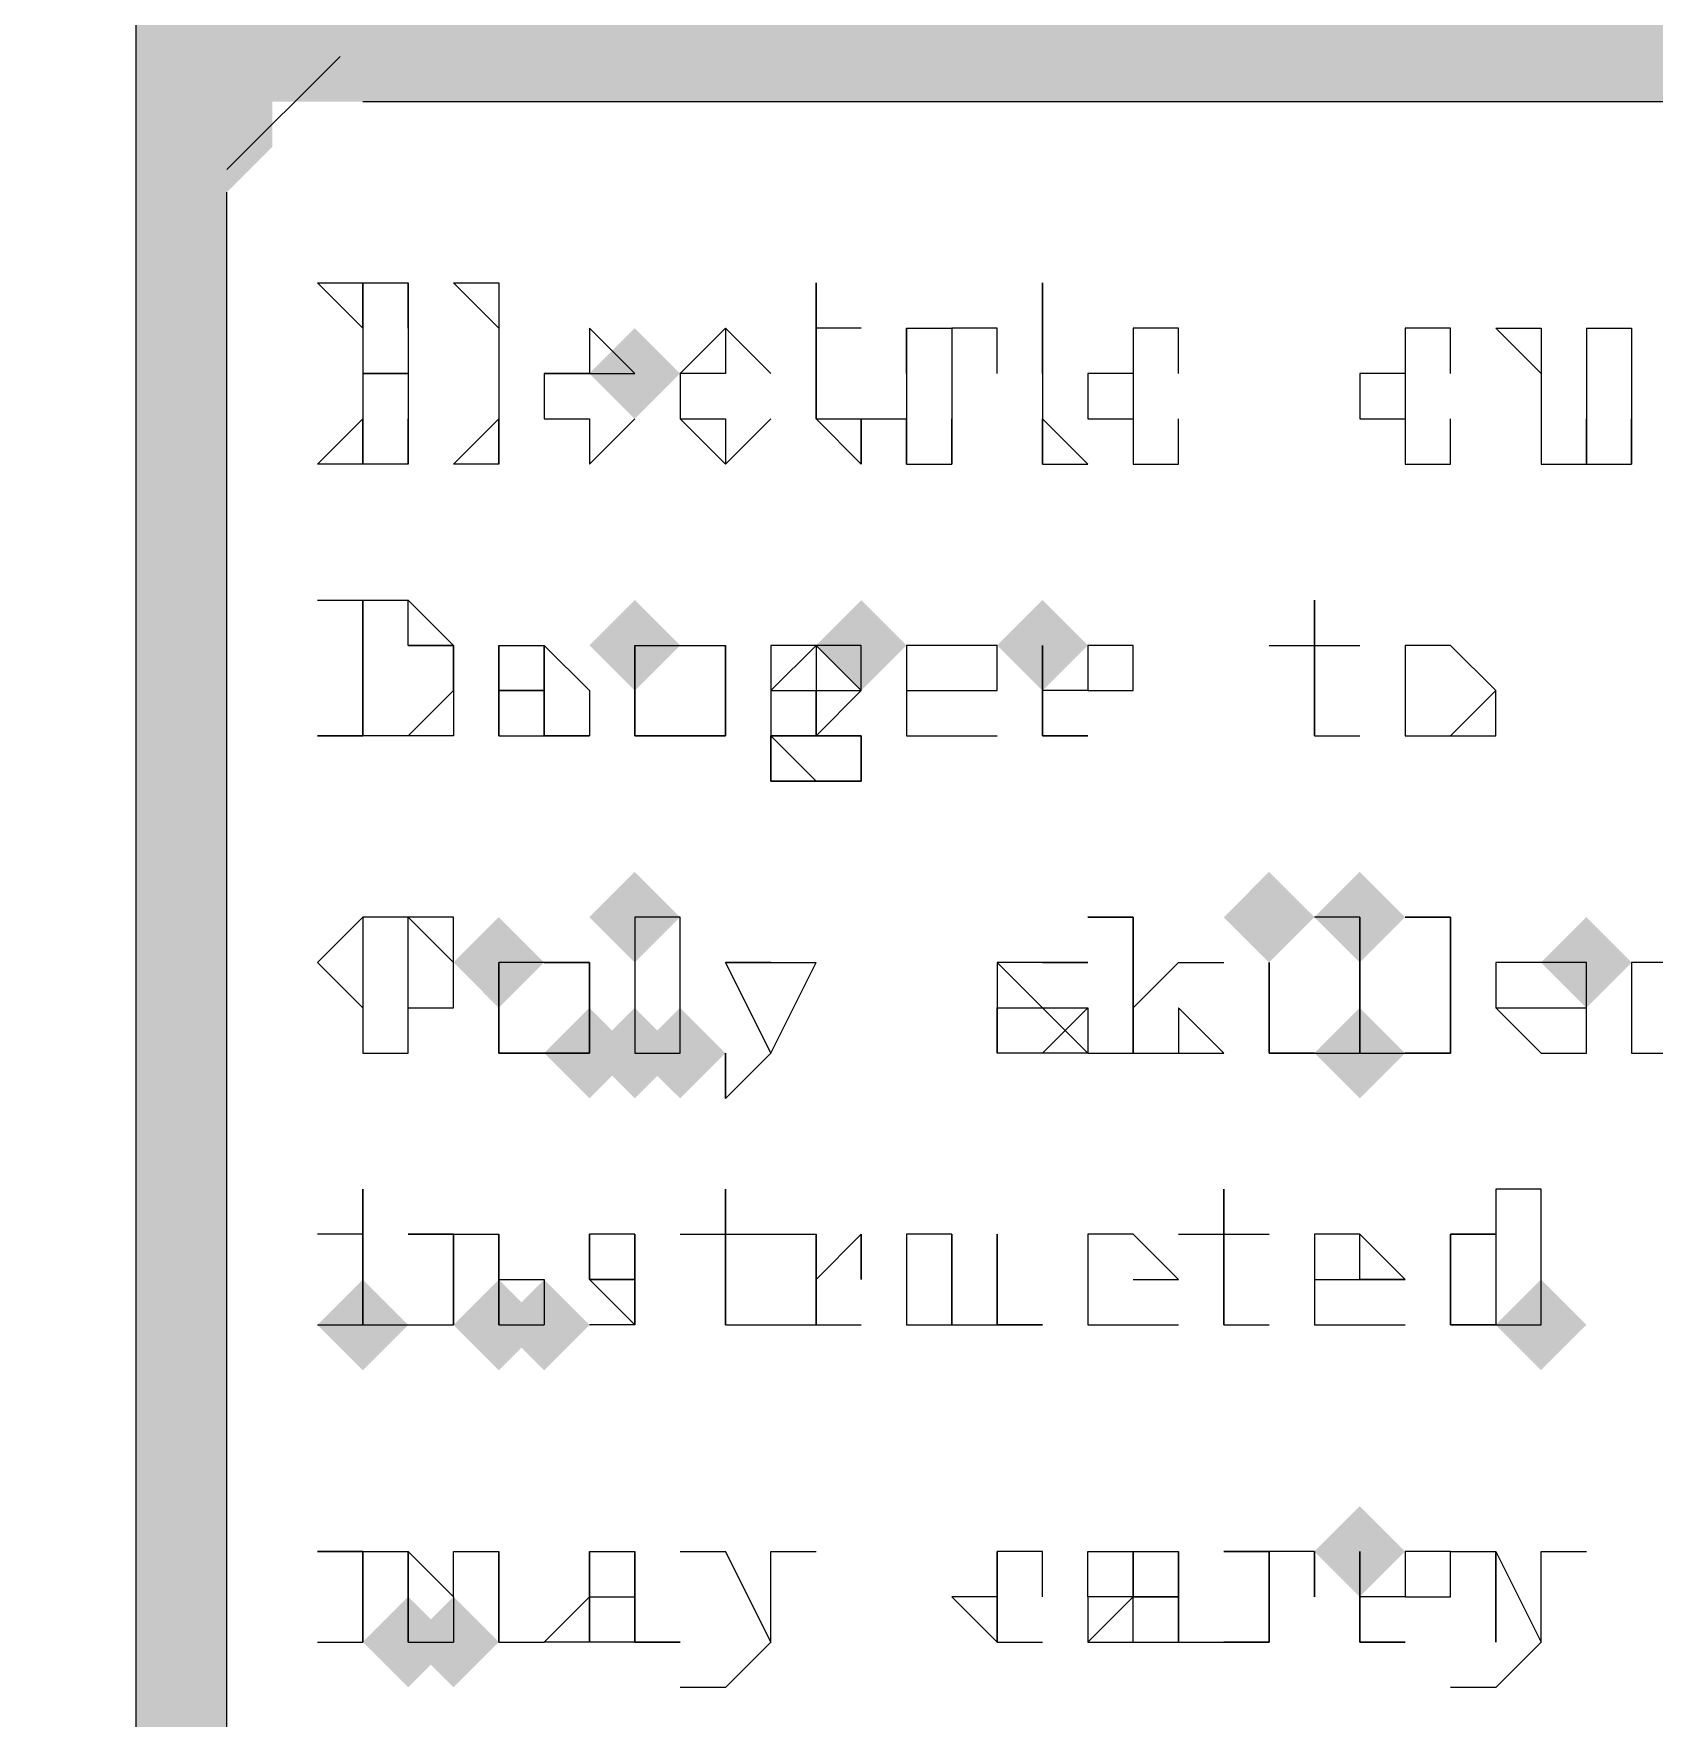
# Model space of a CAD drawing. Header units: millimetres. Extents: x 2374.4 to 2386.9, y 1062.1 to 1067.9.
# Drawn here: x 2375.93292 to 2375.96716, y 1064.14468 to 1064.18028 of the extents above; entities that cross this region are included whole.
import ezdxf

# ---------------------------------------------------------------- set-up
doc = ezdxf.new("R2010")
doc.units = ezdxf.units.MM

# ---------------------------------------------------------------- blocks, each defined once
blk = doc.blocks.new('G$CF654F5B4')
blk.add_wipeout([(0, 1.4), (0.899179, 1.4), (0.899179, 0.000001), (0, 0)])
at = {"transparency": 33554559}
h = blk.add_hatch(color=7, dxfattribs=at)
h.paths.add_polyline_path([(0.059371, 0.841723), (0.115869, 0.839808), (0.059371, 0.839808)])
h.paths.add_polyline_path([(0.115869, 0.841723), (0.059371, 0.841723), (0.115869, 0.839808)])
h = blk.add_hatch(color=7, dxfattribs=at)
h.paths.add_polyline_path([(0.059371, 0.841723), (0.115869, 0.839808), (0.059371, 0.839808)])
h.paths.add_polyline_path([(0.115869, 0.841723), (0.059371, 0.841723), (0.115869, 0.839808)])
h = blk.add_hatch(color=7, dxfattribs=at)
h.paths.add_polyline_path([(0.059371, 0.839808), (0.062243, 0.83885), (0.059371, 0.83885)])
h.paths.add_polyline_path([(0.062243, 0.839808), (0.059371, 0.839808), (0.062243, 0.83885)])
h.paths.add_polyline_path([(0.062243, 0.83885), (0.059371, 0.83885)], flags=16)
h.paths.add_polyline_path([(0.059371, 0.83885), (0.062243, 0.83885)], flags=16)
h = blk.add_hatch(color=7, dxfattribs=at)
h.paths.add_polyline_path([(0.059371, 0.839808), (0.062243, 0.83885), (0.059371, 0.83885)])
h.paths.add_polyline_path([(0.062243, 0.839808), (0.059371, 0.839808), (0.062243, 0.83885)])
h.paths.add_polyline_path([(0.062243, 0.83885), (0.059371, 0.83885)], flags=16)
h.paths.add_polyline_path([(0.059371, 0.83885), (0.062243, 0.83885)], flags=16)
h = blk.add_hatch(color=7, dxfattribs=at)
h.paths.add_polyline_path([(0.059371, 0.83885), (0.061286, 0.837893), (0.059371, 0.837893)])
h.paths.add_polyline_path([(0.062243, 0.83885), (0.059371, 0.83885), (0.061286, 0.837893)])
h.paths.add_polyline_path([(0.059371, 0.837893), (0.061286, 0.837893)], flags=16)
h.paths.add_polyline_path([(0.061286, 0.837893), (0.059371, 0.837893)], flags=16)
h = blk.add_hatch(color=7, dxfattribs=at)
h.paths.add_polyline_path([(0.059371, 0.83885), (0.061286, 0.837893), (0.059371, 0.837893)])
h.paths.add_polyline_path([(0.062243, 0.83885), (0.059371, 0.83885), (0.061286, 0.837893)])
h.paths.add_polyline_path([(0.059371, 0.837893), (0.061286, 0.837893)], flags=16)
h.paths.add_polyline_path([(0.061286, 0.837893), (0.059371, 0.837893)], flags=16)
h = blk.add_hatch(color=7, dxfattribs=at)
h.paths.add_polyline_path([(0.059371, 0.837893), (0.061286, 0.796716), (0.059371, 0.796716)])
h.paths.add_polyline_path([(0.061286, 0.837893), (0.059371, 0.837893), (0.061286, 0.796716)])
h = blk.add_hatch(color=7, dxfattribs=at)
h.paths.add_polyline_path([(0.059371, 0.837893), (0.061286, 0.796716), (0.059371, 0.796716)])
h.paths.add_polyline_path([(0.061286, 0.837893), (0.059371, 0.837893), (0.061286, 0.796716)])
for points in [[(0.070862, 0.834062), (0.069904, 0.833105), (0.068947, 0.834062), (0.069904, 0.83502)], [(0.070862, 0.834062), (0.069904, 0.833105), (0.068947, 0.834062), (0.069904, 0.83502)], [(0.070862, 0.828317), (0.069904, 0.827359), (0.068947, 0.828317), (0.069904, 0.829274)], [(0.070862, 0.828317), (0.069904, 0.827359), (0.068947, 0.828317), (0.069904, 0.829274)], [(0.07565, 0.828317), (0.074692, 0.827359), (0.073735, 0.828317), (0.074692, 0.829274)], [(0.07565, 0.828317), (0.074692, 0.827359), (0.073735, 0.828317), (0.074692, 0.829274)], [(0.07948, 0.828317), (0.078523, 0.827359), (0.077565, 0.828317), (0.078523, 0.829274)], [(0.07948, 0.828317), (0.078523, 0.827359), (0.077565, 0.828317), (0.078523, 0.829274)], [(0.070862, 0.822571), (0.069904, 0.821614), (0.068947, 0.822571), (0.069904, 0.823529)], [(0.070862, 0.822571), (0.069904, 0.821614), (0.068947, 0.822571), (0.069904, 0.823529)], [(0.084268, 0.822571), (0.08331, 0.821614), (0.082353, 0.822571), (0.08331, 0.823529)], [(0.084268, 0.822571), (0.08331, 0.821614), (0.082353, 0.822571), (0.08331, 0.823529)], [(0.086183, 0.822571), (0.085226, 0.821614), (0.084268, 0.822571), (0.085226, 0.823529)], [(0.086183, 0.822571), (0.085226, 0.821614), (0.084268, 0.822571), (0.085226, 0.823529)], [(0.067989, 0.821614), (0.067031, 0.820656), (0.066074, 0.821614), (0.067031, 0.822571)], [(0.067989, 0.821614), (0.067031, 0.820656), (0.066074, 0.821614), (0.067031, 0.822571)], [(0.090971, 0.821614), (0.090014, 0.820656), (0.089056, 0.821614), (0.090014, 0.822571)], [(0.090971, 0.821614), (0.090014, 0.820656), (0.089056, 0.821614), (0.090014, 0.822571)], [(0.069904, 0.819699), (0.068947, 0.818741), (0.067989, 0.819699), (0.068947, 0.820656)], [(0.069904, 0.819699), (0.068947, 0.818741), (0.067989, 0.819699), (0.068947, 0.820656)], [(0.070862, 0.819699), (0.069904, 0.818741), (0.068947, 0.819699), (0.069904, 0.820656)], [(0.070862, 0.819699), (0.069904, 0.818741), (0.068947, 0.819699), (0.069904, 0.820656)], [(0.071819, 0.819699), (0.070862, 0.818741), (0.069904, 0.819699), (0.070862, 0.820656)], [(0.071819, 0.819699), (0.070862, 0.818741), (0.069904, 0.819699), (0.070862, 0.820656)], [(0.086183, 0.819699), (0.085226, 0.818741), (0.084268, 0.819699), (0.085226, 0.820656)], [(0.086183, 0.819699), (0.085226, 0.818741), (0.084268, 0.819699), (0.085226, 0.820656)], [(0.065116, 0.813953), (0.064159, 0.812995), (0.063201, 0.813953), (0.064159, 0.814911)], [(0.065116, 0.813953), (0.064159, 0.812995), (0.063201, 0.813953), (0.064159, 0.814911)], [(0.067989, 0.813953), (0.067031, 0.812995), (0.066074, 0.813953), (0.067031, 0.814911)], [(0.067989, 0.813953), (0.067031, 0.812995), (0.066074, 0.813953), (0.067031, 0.814911)], [(0.068947, 0.813953), (0.067989, 0.812995), (0.067031, 0.813953), (0.067989, 0.814911)], [(0.068947, 0.813953), (0.067989, 0.812995), (0.067031, 0.813953), (0.067989, 0.814911)], [(0.090014, 0.813953), (0.089056, 0.812995), (0.088098, 0.813953), (0.089056, 0.814911)], [(0.090014, 0.813953), (0.089056, 0.812995), (0.088098, 0.813953), (0.089056, 0.814911)], [(0.086183, 0.809165), (0.085226, 0.808207), (0.084268, 0.809165), (0.085226, 0.810123)], [(0.086183, 0.809165), (0.085226, 0.808207), (0.084268, 0.809165), (0.085226, 0.810123)], [(0.066074, 0.80725), (0.065116, 0.806292), (0.064159, 0.80725), (0.065116, 0.808207)], [(0.066074, 0.80725), (0.065116, 0.806292), (0.064159, 0.80725), (0.065116, 0.808207)], [(0.067031, 0.80725), (0.066074, 0.806292), (0.065116, 0.80725), (0.066074, 0.808207)], [(0.067031, 0.80725), (0.066074, 0.806292), (0.065116, 0.80725), (0.066074, 0.808207)]]:
    blk.add_hatch(color=7, dxfattribs=at).paths.add_polyline_path(points, flags=16)
at = {"lineweight": 9}
for points in [[(0.059371, 0.796716), (0.059371, 0.841723)], [(0.059371, 0.796716), (0.059371, 0.841723)], [(0.06368, 0.840766), (0.061286, 0.838372)], [(0.06368, 0.840766), (0.061286, 0.838372)], [(0.064159, 0.839808), (0.113953, 0.839808)], [(0.064159, 0.839808), (0.113953, 0.839808)], [(0.061286, 0.796716), (0.061286, 0.837893)], [(0.061286, 0.796716), (0.061286, 0.837893)], [(0.063201, 0.835978), (0.065116, 0.835978), (0.065116, 0.83502)], [(0.063201, 0.835978), (0.065116, 0.835978), (0.065116, 0.83502)], [(0.064159, 0.835978), (0.064159, 0.832147)], [(0.064159, 0.835978), (0.064159, 0.832147)], [(0.064159, 0.835978), (0.064159, 0.832147)], [(0.064159, 0.835978), (0.064159, 0.832147)], [(0.067031, 0.835978), (0.067031, 0.83502), (0.066074, 0.835978), (0.067031, 0.835978), (0.067031, 0.832147), (0.066074, 0.832147), (0.067031, 0.833105), (0.067031, 0.832147), (0.067031, 0.833105), (0.067031, 0.832147)], [(0.067031, 0.835978), (0.067031, 0.83502), (0.066074, 0.835978), (0.067031, 0.835978), (0.067031, 0.832147), (0.066074, 0.832147), (0.067031, 0.833105), (0.067031, 0.832147), (0.067031, 0.833105), (0.067031, 0.832147)], [(0.067031, 0.835978), (0.067031, 0.832147)], [(0.067031, 0.835978), (0.067031, 0.832147)], [(0.074692, 0.83502), (0.073735, 0.83502), (0.073735, 0.835978), (0.073735, 0.833105), (0.074692, 0.833105), (0.074692, 0.832147)], [(0.074692, 0.83502), (0.073735, 0.83502), (0.073735, 0.835978), (0.073735, 0.833105), (0.074692, 0.833105), (0.074692, 0.832147)], [(0.078523, 0.835978), (0.078523, 0.83502), (0.078523, 0.835978), (0.078523, 0.83502), (0.078523, 0.832147)], [(0.078523, 0.835978), (0.078523, 0.83502), (0.078523, 0.835978), (0.078523, 0.83502), (0.078523, 0.832147)], [(0.065116, 0.83502), (0.065116, 0.833105), (0.065116, 0.832147), (0.063201, 0.832147)], [(0.065116, 0.83502), (0.065116, 0.833105), (0.065116, 0.832147), (0.063201, 0.832147)], [(0.064159, 0.83502), (0.064159, 0.833105)], [(0.064159, 0.83502), (0.064159, 0.833105)], [(0.065116, 0.83502), (0.065116, 0.834062), (0.065116, 0.833105)], [(0.065116, 0.83502), (0.065116, 0.834062), (0.065116, 0.833105)], [(0.067031, 0.83502), (0.067031, 0.833105)], [(0.067031, 0.83502), (0.067031, 0.833105)], [(0.067989, 0.834062), (0.069904, 0.834062), (0.068947, 0.83502), (0.068947, 0.834062), (0.067989, 0.834062), (0.067989, 0.833105), (0.068947, 0.833105), (0.068947, 0.832147), (0.069904, 0.833105)], [(0.069904, 0.834062), (0.068947, 0.83502), (0.068947, 0.834062), (0.067989, 0.834062), (0.067989, 0.833105), (0.068947, 0.833105), (0.068947, 0.832147)], [(0.067989, 0.834062), (0.069904, 0.834062), (0.068947, 0.83502), (0.068947, 0.834062), (0.067989, 0.834062), (0.067989, 0.833105), (0.068947, 0.833105), (0.068947, 0.832147), (0.069904, 0.833105)], [(0.069904, 0.834062), (0.068947, 0.83502), (0.068947, 0.834062), (0.067989, 0.834062), (0.067989, 0.833105), (0.068947, 0.833105), (0.068947, 0.832147)], [(0.072777, 0.834062), (0.071819, 0.83502), (0.070862, 0.834062), (0.070862, 0.833105), (0.071819, 0.832147), (0.072777, 0.833105)], [(0.071819, 0.83502), (0.071819, 0.834062), (0.070862, 0.834062), (0.070862, 0.833105), (0.071819, 0.833105), (0.071819, 0.832147)], [(0.072777, 0.834062), (0.071819, 0.83502), (0.070862, 0.834062), (0.070862, 0.833105), (0.071819, 0.832147), (0.072777, 0.833105)], [(0.071819, 0.83502), (0.071819, 0.834062), (0.070862, 0.834062), (0.070862, 0.833105), (0.071819, 0.833105), (0.071819, 0.832147)], [(0.073735, 0.833105), (0.073735, 0.83502), (0.073735, 0.833105), (0.074692, 0.832147), (0.074692, 0.833105), (0.07565, 0.833105)], [(0.073735, 0.833105), (0.073735, 0.83502), (0.073735, 0.833105), (0.074692, 0.832147), (0.074692, 0.833105), (0.07565, 0.833105)], [(0.07565, 0.83502), (0.07565, 0.832147)], [(0.07565, 0.83502), (0.076607, 0.83502), (0.076607, 0.832147)], [(0.07565, 0.83502), (0.07565, 0.832147)], [(0.07565, 0.83502), (0.076607, 0.83502), (0.076607, 0.832147)], [(0.077565, 0.834062), (0.077565, 0.83502), (0.076607, 0.83502), (0.076607, 0.834062)], [(0.077565, 0.834062), (0.077565, 0.83502), (0.076607, 0.83502), (0.076607, 0.834062)], [(0.078523, 0.83502), (0.078523, 0.834062), (0.078523, 0.83502), (0.078523, 0.832147), (0.07948, 0.832147), (0.078523, 0.833105), (0.078523, 0.832147), (0.078523, 0.833105), (0.078523, 0.832147)], [(0.078523, 0.83502), (0.078523, 0.834062), (0.078523, 0.83502), (0.078523, 0.832147), (0.07948, 0.832147), (0.078523, 0.833105), (0.078523, 0.832147), (0.078523, 0.833105), (0.078523, 0.832147)], [(0.081395, 0.834062), (0.081395, 0.83502), (0.080438, 0.83502), (0.080438, 0.834062), (0.07948, 0.834062), (0.07948, 0.833105), (0.080438, 0.833105), (0.080438, 0.832147), (0.081395, 0.832147), (0.081395, 0.833105)], [(0.081395, 0.834062), (0.081395, 0.83502), (0.080438, 0.83502), (0.080438, 0.834062), (0.07948, 0.834062), (0.07948, 0.833105), (0.080438, 0.833105), (0.080438, 0.832147), (0.081395, 0.832147), (0.081395, 0.833105)], [(0.080438, 0.83502), (0.080438, 0.834062), (0.080438, 0.833105), (0.080438, 0.832147)], [(0.080438, 0.83502), (0.080438, 0.834062), (0.080438, 0.833105), (0.080438, 0.832147)], [(0.087141, 0.834062), (0.087141, 0.83502), (0.086183, 0.83502), (0.086183, 0.834062), (0.085226, 0.834062), (0.085226, 0.833105), (0.086183, 0.833105), (0.086183, 0.832147), (0.087141, 0.832147), (0.087141, 0.833105)], [(0.087141, 0.834062), (0.087141, 0.83502), (0.086183, 0.83502), (0.086183, 0.834062), (0.085226, 0.834062), (0.085226, 0.833105), (0.086183, 0.833105), (0.086183, 0.832147), (0.087141, 0.832147), (0.087141, 0.833105)], [(0.086183, 0.83502), (0.086183, 0.834062), (0.086183, 0.833105), (0.086183, 0.832147)], [(0.086183, 0.83502), (0.086183, 0.834062), (0.086183, 0.833105), (0.086183, 0.832147)], [(0.088098, 0.83502), (0.089056, 0.83502), (0.089056, 0.833105), (0.089056, 0.832147)], [(0.088098, 0.83502), (0.089056, 0.83502), (0.089056, 0.833105), (0.089056, 0.832147)], [(0.089056, 0.83502), (0.089056, 0.833105), (0.089056, 0.832147), (0.090014, 0.832147), (0.090014, 0.833105)], [(0.089056, 0.83502), (0.089056, 0.833105), (0.089056, 0.832147), (0.090014, 0.832147), (0.090014, 0.833105)], [(0.090014, 0.83502), (0.090014, 0.832147), (0.090971, 0.832147)], [(0.090014, 0.83502), (0.090971, 0.83502), (0.090971, 0.832147)], [(0.090014, 0.83502), (0.090014, 0.832147), (0.090971, 0.832147)], [(0.090014, 0.83502), (0.090971, 0.83502), (0.090971, 0.832147)], [(0.064159, 0.834062), (0.065116, 0.834062)], [(0.064159, 0.834062), (0.065116, 0.834062)], [(0.067989, 0.834062), (0.067989, 0.833105)], [(0.067989, 0.834062), (0.067989, 0.833105)], [(0.070862, 0.834062), (0.070862, 0.833105)], [(0.070862, 0.834062), (0.070862, 0.833105)], [(0.076607, 0.834062), (0.076607, 0.833105)], [(0.076607, 0.834062), (0.076607, 0.833105)], [(0.078523, 0.834062), (0.078523, 0.833105)], [(0.078523, 0.834062), (0.078523, 0.833105)], [(0.080438, 0.834062), (0.080438, 0.833105)], [(0.080438, 0.834062), (0.080438, 0.833105)], [(0.086183, 0.834062), (0.086183, 0.833105)], [(0.086183, 0.834062), (0.086183, 0.833105)], [(0.089056, 0.834062), (0.089056, 0.833105)], [(0.089056, 0.834062), (0.089056, 0.833105)], [(0.090014, 0.834062), (0.090014, 0.833105)], [(0.090014, 0.834062), (0.090014, 0.833105)], [(0.07565, 0.832147), (0.076607, 0.832147)], [(0.07565, 0.832147), (0.076607, 0.832147)], [(0.063201, 0.829274), (0.065116, 0.829274), (0.066074, 0.828317), (0.066074, 0.827359), (0.066074, 0.826402), (0.065116, 0.826402), (0.063201, 0.826402)], [(0.063201, 0.829274), (0.064159, 0.829274)], [(0.063201, 0.829274), (0.065116, 0.829274), (0.066074, 0.828317), (0.066074, 0.827359), (0.066074, 0.826402), (0.065116, 0.826402), (0.063201, 0.826402)], [(0.063201, 0.829274), (0.064159, 0.829274)], [(0.064159, 0.829274), (0.064159, 0.826402), (0.064159, 0.829274), (0.064159, 0.826402)], [(0.064159, 0.829274), (0.064159, 0.826402), (0.064159, 0.829274), (0.064159, 0.826402)], [(0.065116, 0.828317), (0.066074, 0.828317), (0.066074, 0.827359), (0.065116, 0.826402), (0.066074, 0.827359), (0.066074, 0.828317), (0.065116, 0.828317), (0.065116, 0.829274)], [(0.065116, 0.828317), (0.066074, 0.828317), (0.066074, 0.827359), (0.065116, 0.826402), (0.066074, 0.827359), (0.066074, 0.828317), (0.065116, 0.828317), (0.065116, 0.829274)], [(0.084268, 0.829274), (0.084268, 0.826402), (0.084268, 0.829274), (0.084268, 0.827359), (0.084268, 0.826402), (0.085226, 0.826402)], [(0.084268, 0.829274), (0.084268, 0.826402), (0.084268, 0.829274), (0.084268, 0.827359), (0.084268, 0.826402), (0.085226, 0.826402)], [(0.067031, 0.827359), (0.067031, 0.828317), (0.067031, 0.827359), (0.067031, 0.828317), (0.067989, 0.828317), (0.068947, 0.827359), (0.068947, 0.826402), (0.067989, 0.826402), (0.067989, 0.827359), (0.067989, 0.828317), (0.067989, 0.827359), (0.067989, 0.826402), (0.068947, 0.826402)], [(0.067031, 0.827359), (0.067031, 0.828317), (0.067031, 0.827359), (0.067031, 0.828317), (0.067989, 0.828317), (0.068947, 0.827359), (0.068947, 0.826402), (0.067989, 0.826402), (0.067989, 0.827359), (0.067989, 0.828317), (0.067989, 0.827359), (0.067989, 0.826402), (0.068947, 0.826402)], [(0.069904, 0.828317), (0.069904, 0.826402), (0.069904, 0.828317), (0.069904, 0.826402)], [(0.069904, 0.827359), (0.069904, 0.828317), (0.070862, 0.828317), (0.071819, 0.828317), (0.071819, 0.827359), (0.071819, 0.826402), (0.071819, 0.827359), (0.071819, 0.828317)], [(0.070862, 0.828317), (0.071819, 0.828317), (0.071819, 0.827359), (0.071819, 0.826402), (0.070862, 0.826402), (0.069904, 0.826402)], [(0.069904, 0.828317), (0.069904, 0.826402), (0.069904, 0.828317), (0.069904, 0.826402)], [(0.069904, 0.827359), (0.069904, 0.828317), (0.070862, 0.828317), (0.071819, 0.828317), (0.071819, 0.827359), (0.071819, 0.826402), (0.071819, 0.827359), (0.071819, 0.828317)], [(0.070862, 0.828317), (0.071819, 0.828317), (0.071819, 0.827359), (0.071819, 0.826402), (0.070862, 0.826402), (0.069904, 0.826402)], [(0.073735, 0.828317), (0.072777, 0.828317), (0.072777, 0.827359), (0.073735, 0.827359), (0.073735, 0.826402), (0.074692, 0.827359), (0.074692, 0.828317), (0.073735, 0.828317), (0.072777, 0.827359), (0.073735, 0.827359)], [(0.073735, 0.828317), (0.072777, 0.828317), (0.072777, 0.827359), (0.073735, 0.827359), (0.073735, 0.826402), (0.074692, 0.827359), (0.074692, 0.828317), (0.073735, 0.828317), (0.072777, 0.827359), (0.073735, 0.827359)], [(0.074692, 0.827359), (0.074692, 0.828317)], [(0.074692, 0.827359), (0.074692, 0.828317)], [(0.07565, 0.827359), (0.077565, 0.827359), (0.077565, 0.828317), (0.076607, 0.828317), (0.07565, 0.828317), (0.07565, 0.827359), (0.07565, 0.826402), (0.076607, 0.826402), (0.077565, 0.826402)], [(0.077565, 0.827359), (0.077565, 0.828317), (0.076607, 0.828317), (0.07565, 0.828317), (0.07565, 0.827359), (0.07565, 0.826402), (0.076607, 0.826402)], [(0.07565, 0.827359), (0.077565, 0.827359), (0.077565, 0.828317), (0.076607, 0.828317), (0.07565, 0.828317), (0.07565, 0.827359), (0.07565, 0.826402), (0.076607, 0.826402), (0.077565, 0.826402)], [(0.077565, 0.827359), (0.077565, 0.828317), (0.076607, 0.828317), (0.07565, 0.828317), (0.07565, 0.827359), (0.07565, 0.826402), (0.076607, 0.826402)], [(0.077565, 0.827359), (0.077565, 0.828317)], [(0.077565, 0.827359), (0.077565, 0.828317)], [(0.078523, 0.828317), (0.078523, 0.826402), (0.078523, 0.828317), (0.078523, 0.826402)], [(0.080438, 0.828317), (0.07948, 0.828317), (0.07948, 0.827359), (0.080438, 0.827359), (0.080438, 0.828317), (0.07948, 0.828317), (0.07948, 0.827359), (0.078523, 0.827359)], [(0.078523, 0.828317), (0.078523, 0.826402), (0.078523, 0.828317), (0.078523, 0.826402)], [(0.080438, 0.828317), (0.07948, 0.828317), (0.07948, 0.827359), (0.080438, 0.827359), (0.080438, 0.828317), (0.07948, 0.828317), (0.07948, 0.827359), (0.078523, 0.827359)], [(0.08331, 0.828317), (0.085226, 0.828317)], [(0.08331, 0.828317), (0.085226, 0.828317)], [(0.067989, 0.827359), (0.067031, 0.827359), (0.067031, 0.826402), (0.067989, 0.826402)], [(0.067031, 0.827359), (0.067031, 0.826402), (0.067031, 0.827359), (0.067989, 0.827359)], [(0.067989, 0.827359), (0.067031, 0.827359), (0.067031, 0.826402), (0.067989, 0.826402)], [(0.067031, 0.827359), (0.067031, 0.826402), (0.067031, 0.827359), (0.067989, 0.827359)], [(0.072777, 0.827359), (0.072777, 0.826402), (0.073735, 0.825444), (0.074692, 0.825444), (0.074692, 0.826402), (0.073735, 0.826402), (0.072777, 0.826402), (0.073735, 0.826402), (0.074692, 0.826402), (0.074692, 0.825444), (0.073735, 0.825444), (0.072777, 0.825444), (0.072777, 0.826402), (0.073735, 0.826402), (0.072777, 0.826402), (0.072777, 0.825444), (0.073735, 0.825444)], [(0.072777, 0.827359), (0.072777, 0.826402), (0.073735, 0.825444), (0.074692, 0.825444), (0.074692, 0.826402), (0.073735, 0.826402), (0.072777, 0.826402), (0.073735, 0.826402), (0.074692, 0.826402), (0.074692, 0.825444), (0.073735, 0.825444), (0.072777, 0.825444), (0.072777, 0.826402), (0.073735, 0.826402), (0.072777, 0.826402), (0.072777, 0.825444), (0.073735, 0.825444)], [(0.07565, 0.827359), (0.07565, 0.826402)], [(0.07565, 0.827359), (0.07565, 0.826402)], [(0.086183, 0.827359), (0.086183, 0.826402)], [(0.086183, 0.827359), (0.086183, 0.826402)], [(0.088098, 0.826402), (0.088098, 0.827359)], [(0.088098, 0.826402), (0.088098, 0.827359)], [(0.063201, 0.826402), (0.064159, 0.826402)], [(0.063201, 0.826402), (0.064159, 0.826402)], [(0.069904, 0.826402), (0.070862, 0.826402), (0.071819, 0.826402)], [(0.069904, 0.826402), (0.070862, 0.826402), (0.071819, 0.826402)], [(0.078523, 0.826402), (0.07948, 0.826402)], [(0.078523, 0.826402), (0.07948, 0.826402)], [(0.064159, 0.822571), (0.063201, 0.821614), (0.064159, 0.820656), (0.064159, 0.819699), (0.065116, 0.819699), (0.065116, 0.820656), (0.066074, 0.820656), (0.066074, 0.821614), (0.066074, 0.822571), (0.065116, 0.822571), (0.064159, 0.822571), (0.064159, 0.821614), (0.064159, 0.820656)], [(0.064159, 0.822571), (0.063201, 0.821614), (0.064159, 0.820656), (0.064159, 0.819699), (0.065116, 0.819699), (0.065116, 0.820656), (0.066074, 0.820656), (0.066074, 0.821614), (0.066074, 0.822571), (0.065116, 0.822571), (0.064159, 0.822571), (0.064159, 0.821614), (0.064159, 0.820656)], [(0.064159, 0.822571), (0.064159, 0.821614), (0.064159, 0.820656), (0.064159, 0.819699)], [(0.064159, 0.822571), (0.064159, 0.821614), (0.064159, 0.820656), (0.064159, 0.819699)], [(0.065116, 0.820656), (0.066074, 0.820656), (0.066074, 0.821614), (0.065116, 0.822571)], [(0.065116, 0.819699), (0.065116, 0.820656), (0.065116, 0.821614), (0.065116, 0.822571)], [(0.065116, 0.820656), (0.066074, 0.820656), (0.066074, 0.821614), (0.065116, 0.822571)], [(0.065116, 0.819699), (0.065116, 0.820656), (0.065116, 0.821614), (0.065116, 0.822571)], [(0.070862, 0.819699), (0.070862, 0.822571), (0.069904, 0.822571), (0.069904, 0.819699), (0.070862, 0.819699), (0.070862, 0.822571)], [(0.070862, 0.819699), (0.070862, 0.822571), (0.069904, 0.822571), (0.069904, 0.819699), (0.070862, 0.819699), (0.070862, 0.822571)], [(0.080438, 0.819699), (0.080438, 0.822571), (0.080438, 0.819699), (0.080438, 0.822571), (0.07948, 0.822571)], [(0.07948, 0.822571), (0.080438, 0.822571)], [(0.080438, 0.819699), (0.080438, 0.822571), (0.080438, 0.819699), (0.080438, 0.822571), (0.07948, 0.822571)], [(0.07948, 0.822571), (0.080438, 0.822571)], [(0.085226, 0.819699), (0.085226, 0.822571), (0.085226, 0.819699), (0.085226, 0.822571), (0.084268, 0.822571)], [(0.085226, 0.819699), (0.085226, 0.822571), (0.085226, 0.819699), (0.085226, 0.822571), (0.084268, 0.822571)], [(0.087141, 0.819699), (0.086183, 0.819699), (0.087141, 0.819699), (0.087141, 0.822571), (0.087141, 0.819699), (0.087141, 0.822571), (0.086183, 0.822571), (0.087141, 0.822571)], [(0.087141, 0.819699), (0.086183, 0.819699), (0.087141, 0.819699), (0.087141, 0.822571), (0.087141, 0.819699), (0.087141, 0.822571), (0.086183, 0.822571), (0.087141, 0.822571)], [(0.068947, 0.821614), (0.068947, 0.819699), (0.068947, 0.821614), (0.067989, 0.821614), (0.067031, 0.821614), (0.067031, 0.819699), (0.067031, 0.821614), (0.067031, 0.819699)], [(0.067989, 0.821614), (0.068947, 0.821614), (0.068947, 0.819699), (0.067989, 0.819699), (0.067031, 0.819699)], [(0.068947, 0.821614), (0.068947, 0.819699), (0.068947, 0.821614), (0.067989, 0.821614), (0.067031, 0.821614), (0.067031, 0.819699), (0.067031, 0.821614), (0.067031, 0.819699)], [(0.067989, 0.821614), (0.068947, 0.821614), (0.068947, 0.819699), (0.067989, 0.819699), (0.067031, 0.819699)], [(0.071819, 0.821614), (0.072777, 0.819699), (0.071819, 0.821614), (0.072777, 0.819699), (0.073735, 0.821614)], [(0.072777, 0.821614), (0.071819, 0.821614), (0.072777, 0.821614), (0.073735, 0.821614), (0.073735, 0.821614)], [(0.071819, 0.821614), (0.072777, 0.819699), (0.071819, 0.821614), (0.072777, 0.819699), (0.073735, 0.821614)], [(0.072777, 0.821614), (0.071819, 0.821614), (0.072777, 0.821614), (0.073735, 0.821614), (0.073735, 0.821614)], [(0.078523, 0.821614), (0.07948, 0.821614), (0.078523, 0.821614), (0.077565, 0.821614), (0.077565, 0.820656), (0.078523, 0.820656), (0.07948, 0.819699)], [(0.077565, 0.821614), (0.077565, 0.820656), (0.078523, 0.820656)], [(0.077565, 0.821614), (0.078523, 0.820656), (0.07948, 0.820656), (0.07948, 0.819699), (0.078523, 0.819699), (0.077565, 0.819699), (0.077565, 0.820656), (0.077565, 0.819699)], [(0.078523, 0.821614), (0.07948, 0.821614), (0.078523, 0.821614), (0.077565, 0.821614), (0.077565, 0.820656), (0.078523, 0.820656), (0.07948, 0.819699)], [(0.077565, 0.821614), (0.077565, 0.820656), (0.078523, 0.820656)], [(0.077565, 0.821614), (0.078523, 0.820656), (0.07948, 0.820656), (0.07948, 0.819699), (0.078523, 0.819699), (0.077565, 0.819699), (0.077565, 0.820656), (0.077565, 0.819699)], [(0.081395, 0.821614), (0.080438, 0.820656)], [(0.081395, 0.821614), (0.080438, 0.820656)], [(0.081395, 0.821614), (0.082353, 0.821614)], [(0.081395, 0.821614), (0.082353, 0.821614)], [(0.081395, 0.821614), (0.082353, 0.821614)], [(0.081395, 0.821614), (0.082353, 0.821614)], [(0.08331, 0.821614), (0.08331, 0.819699), (0.08331, 0.821614), (0.08331, 0.819699), (0.084268, 0.819699)], [(0.08331, 0.821614), (0.08331, 0.819699), (0.08331, 0.821614), (0.08331, 0.819699), (0.084268, 0.819699)], [(0.088098, 0.820656), (0.090014, 0.820656), (0.090014, 0.821614), (0.089056, 0.821614), (0.088098, 0.821614), (0.088098, 0.820656), (0.089056, 0.819699), (0.090014, 0.819699), (0.090014, 0.820656)], [(0.088098, 0.821614), (0.088098, 0.820656)], [(0.090014, 0.820656), (0.090014, 0.821614), (0.089056, 0.821614), (0.088098, 0.821614), (0.088098, 0.820656), (0.089056, 0.819699)], [(0.088098, 0.820656), (0.090014, 0.820656), (0.090014, 0.821614), (0.089056, 0.821614), (0.088098, 0.821614), (0.088098, 0.820656), (0.089056, 0.819699), (0.090014, 0.819699), (0.090014, 0.820656)], [(0.088098, 0.821614), (0.088098, 0.820656)], [(0.090014, 0.820656), (0.090014, 0.821614), (0.089056, 0.821614), (0.088098, 0.821614), (0.088098, 0.820656), (0.089056, 0.819699)], [(0.092886, 0.821614), (0.091929, 0.821614), (0.090971, 0.821614), (0.090971, 0.820656), (0.090971, 0.819699), (0.091929, 0.819699), (0.092886, 0.819699), (0.092886, 0.820656)], [(0.090971, 0.821614), (0.090971, 0.820656)], [(0.091929, 0.821614), (0.090971, 0.821614), (0.090971, 0.820656), (0.090971, 0.819699), (0.091929, 0.819699)], [(0.092886, 0.821614), (0.091929, 0.821614), (0.090971, 0.821614), (0.090971, 0.820656), (0.090971, 0.819699), (0.091929, 0.819699), (0.092886, 0.819699), (0.092886, 0.820656)], [(0.090971, 0.821614), (0.090971, 0.820656)], [(0.091929, 0.821614), (0.090971, 0.821614), (0.090971, 0.820656), (0.090971, 0.819699), (0.091929, 0.819699)], [(0.07948, 0.820656), (0.078523, 0.819699)], [(0.07948, 0.820656), (0.078523, 0.819699)], [(0.081395, 0.820656), (0.082353, 0.819699), (0.081395, 0.820656), (0.081395, 0.819699)], [(0.081395, 0.820656), (0.082353, 0.819699), (0.081395, 0.820656), (0.081395, 0.819699)], [(0.067031, 0.819699), (0.067989, 0.819699), (0.068947, 0.819699), (0.067989, 0.819699)], [(0.067031, 0.819699), (0.067989, 0.819699), (0.068947, 0.819699), (0.067989, 0.819699)], [(0.072777, 0.819699), (0.071819, 0.818741), (0.071819, 0.819699), (0.071819, 0.818741)], [(0.072777, 0.819699), (0.071819, 0.818741), (0.071819, 0.819699), (0.071819, 0.818741)], [(0.07948, 0.819699), (0.081395, 0.819699), (0.082353, 0.819699)], [(0.07948, 0.819699), (0.080438, 0.819699)], [(0.07948, 0.819699), (0.081395, 0.819699), (0.082353, 0.819699)], [(0.07948, 0.819699), (0.080438, 0.819699)], [(0.081395, 0.819699), (0.082353, 0.819699)], [(0.081395, 0.819699), (0.082353, 0.819699)], [(0.084268, 0.819699), (0.086183, 0.819699)], [(0.084268, 0.819699), (0.086183, 0.819699)], [(0.064159, 0.816826), (0.064159, 0.815868), (0.064159, 0.816826), (0.064159, 0.815868), (0.064159, 0.813953), (0.064159, 0.815868), (0.063201, 0.815868)], [(0.064159, 0.816826), (0.064159, 0.815868), (0.064159, 0.816826), (0.064159, 0.815868), (0.064159, 0.813953), (0.064159, 0.815868), (0.063201, 0.815868)], [(0.071819, 0.815868), (0.071819, 0.816826), (0.071819, 0.813953), (0.071819, 0.815868), (0.071819, 0.813953), (0.072777, 0.813953)], [(0.071819, 0.815868), (0.071819, 0.816826), (0.071819, 0.813953), (0.071819, 0.815868), (0.071819, 0.813953), (0.072777, 0.813953)], [(0.082353, 0.815868), (0.082353, 0.816826), (0.082353, 0.813953), (0.082353, 0.815868), (0.082353, 0.813953), (0.08331, 0.813953)], [(0.082353, 0.815868), (0.082353, 0.816826), (0.082353, 0.813953), (0.082353, 0.815868), (0.082353, 0.813953), (0.08331, 0.813953)], [(0.088098, 0.816826), (0.088098, 0.813953), (0.089056, 0.813953), (0.089056, 0.816826), (0.088098, 0.816826), (0.088098, 0.813953), (0.087141, 0.813953), (0.087141, 0.814911), (0.087141, 0.815868), (0.088098, 0.815868), (0.088098, 0.814911)], [(0.088098, 0.816826), (0.088098, 0.815868), (0.087141, 0.815868), (0.087141, 0.814911), (0.087141, 0.813953), (0.088098, 0.813953)], [(0.088098, 0.816826), (0.088098, 0.813953), (0.089056, 0.813953), (0.089056, 0.816826), (0.088098, 0.816826), (0.088098, 0.813953), (0.087141, 0.813953), (0.087141, 0.814911), (0.087141, 0.815868), (0.088098, 0.815868), (0.088098, 0.814911)], [(0.088098, 0.816826), (0.088098, 0.815868), (0.087141, 0.815868), (0.087141, 0.814911), (0.087141, 0.813953), (0.088098, 0.813953)], [(0.064159, 0.815868), (0.064159, 0.813953)], [(0.064159, 0.815868), (0.064159, 0.814911)], [(0.064159, 0.815868), (0.064159, 0.813953)], [(0.064159, 0.815868), (0.064159, 0.814911)], [(0.066074, 0.813953), (0.066074, 0.815868), (0.066074, 0.813953), (0.066074, 0.815868), (0.065116, 0.815868)], [(0.065116, 0.815868), (0.066074, 0.815868), (0.066074, 0.814911)], [(0.066074, 0.813953), (0.066074, 0.815868), (0.066074, 0.813953), (0.066074, 0.815868), (0.065116, 0.815868)], [(0.065116, 0.815868), (0.066074, 0.815868), (0.066074, 0.814911)], [(0.066074, 0.814911), (0.066074, 0.815868), (0.067031, 0.815868), (0.067031, 0.814911), (0.067989, 0.814911), (0.067989, 0.813953)], [(0.066074, 0.814911), (0.066074, 0.815868), (0.067031, 0.815868), (0.067031, 0.814911), (0.067989, 0.814911), (0.067989, 0.813953)], [(0.067031, 0.814911), (0.067031, 0.813953), (0.067031, 0.814911), (0.067031, 0.815868)], [(0.067031, 0.814911), (0.067031, 0.813953), (0.067031, 0.814911), (0.067031, 0.815868)], [(0.069904, 0.814911), (0.069904, 0.815868), (0.069904, 0.814911), (0.069904, 0.815868), (0.068947, 0.815868), (0.068947, 0.814911), (0.069904, 0.813953), (0.069904, 0.814911), (0.068947, 0.814911), (0.068947, 0.815868)], [(0.069904, 0.814911), (0.069904, 0.815868), (0.069904, 0.814911), (0.069904, 0.815868), (0.068947, 0.815868), (0.068947, 0.814911), (0.069904, 0.813953), (0.069904, 0.814911), (0.068947, 0.814911), (0.068947, 0.815868)], [(0.070862, 0.815868), (0.072777, 0.815868), (0.073735, 0.815868), (0.073735, 0.813953), (0.073735, 0.815868), (0.073735, 0.813953)], [(0.070862, 0.815868), (0.072777, 0.815868), (0.073735, 0.815868), (0.073735, 0.813953), (0.073735, 0.815868), (0.073735, 0.813953)], [(0.074692, 0.814911), (0.074692, 0.815868), (0.074692, 0.814911), (0.074692, 0.815868), (0.073735, 0.814911)], [(0.073735, 0.815868), (0.073735, 0.814911)], [(0.074692, 0.814911), (0.074692, 0.815868), (0.074692, 0.814911), (0.074692, 0.815868), (0.073735, 0.814911)], [(0.073735, 0.815868), (0.073735, 0.814911)], [(0.07565, 0.815868), (0.07565, 0.813953), (0.076607, 0.813953), (0.077565, 0.813953)], [(0.076607, 0.815868), (0.076607, 0.813953), (0.076607, 0.815868), (0.07565, 0.815868)], [(0.07565, 0.815868), (0.07565, 0.814911)], [(0.07565, 0.815868), (0.07565, 0.813953), (0.076607, 0.813953), (0.077565, 0.813953)], [(0.076607, 0.815868), (0.076607, 0.813953), (0.076607, 0.815868), (0.07565, 0.815868)], [(0.07565, 0.815868), (0.07565, 0.814911)], [(0.077565, 0.815868), (0.077565, 0.813953), (0.078523, 0.813953)], [(0.077565, 0.815868), (0.077565, 0.813953), (0.078523, 0.813953)], [(0.080438, 0.814911), (0.081395, 0.814911), (0.080438, 0.815868), (0.07948, 0.815868), (0.07948, 0.814911), (0.07948, 0.813953), (0.080438, 0.813953), (0.081395, 0.813953)], [(0.080438, 0.815868), (0.07948, 0.815868), (0.07948, 0.814911), (0.07948, 0.813953), (0.080438, 0.813953)], [(0.080438, 0.814911), (0.081395, 0.814911), (0.080438, 0.815868), (0.07948, 0.815868), (0.07948, 0.814911), (0.07948, 0.813953), (0.080438, 0.813953), (0.081395, 0.813953)], [(0.080438, 0.815868), (0.07948, 0.815868), (0.07948, 0.814911), (0.07948, 0.813953), (0.080438, 0.813953)], [(0.081395, 0.815868), (0.08331, 0.815868)], [(0.081395, 0.815868), (0.08331, 0.815868)], [(0.084268, 0.814911), (0.086183, 0.814911), (0.085226, 0.815868), (0.084268, 0.815868), (0.084268, 0.814911), (0.084268, 0.813953), (0.085226, 0.813953), (0.086183, 0.813953)], [(0.085226, 0.814911), (0.085226, 0.815868), (0.084268, 0.815868), (0.084268, 0.814911), (0.084268, 0.813953), (0.085226, 0.813953)], [(0.084268, 0.814911), (0.086183, 0.814911), (0.085226, 0.815868), (0.084268, 0.815868), (0.084268, 0.814911), (0.084268, 0.813953), (0.085226, 0.813953), (0.086183, 0.813953)], [(0.085226, 0.814911), (0.085226, 0.815868), (0.084268, 0.815868), (0.084268, 0.814911), (0.084268, 0.813953), (0.085226, 0.813953)], [(0.068947, 0.814911), (0.069904, 0.814911), (0.069904, 0.813953), (0.068947, 0.813953)], [(0.068947, 0.814911), (0.069904, 0.814911), (0.069904, 0.813953), (0.068947, 0.813953)], [(0.07948, 0.814911), (0.07948, 0.813953)], [(0.07948, 0.814911), (0.07948, 0.813953)], [(0.084268, 0.814911), (0.084268, 0.813953)], [(0.084268, 0.814911), (0.084268, 0.813953)], [(0.086183, 0.814911), (0.085226, 0.814911)], [(0.086183, 0.814911), (0.085226, 0.814911)], [(0.087141, 0.814911), (0.087141, 0.813953)], [(0.087141, 0.814911), (0.087141, 0.813953)], [(0.063201, 0.813953), (0.065116, 0.813953)], [(0.063201, 0.813953), (0.065116, 0.813953)], [(0.065116, 0.813953), (0.066074, 0.813953)], [(0.065116, 0.813953), (0.066074, 0.813953)], [(0.065116, 0.813953), (0.066074, 0.813953)], [(0.065116, 0.813953), (0.066074, 0.813953)], [(0.067031, 0.813953), (0.067989, 0.813953)], [(0.067031, 0.813953), (0.067989, 0.813953)], [(0.072777, 0.813953), (0.074692, 0.813953)], [(0.072777, 0.813953), (0.074692, 0.813953)], [(0.073735, 0.813953), (0.074692, 0.813953)], [(0.073735, 0.813953), (0.074692, 0.813953)], [(0.064159, 0.809165), (0.064159, 0.80725), (0.064159, 0.809165), (0.063201, 0.809165)], [(0.063201, 0.809165), (0.064159, 0.809165)], [(0.064159, 0.809165), (0.064159, 0.80725), (0.064159, 0.809165), (0.063201, 0.809165)], [(0.063201, 0.809165), (0.064159, 0.809165)], [(0.064159, 0.80725), (0.064159, 0.809165), (0.064159, 0.808207)], [(0.064159, 0.809165), (0.065116, 0.809165), (0.066074, 0.808207), (0.066074, 0.80725)], [(0.064159, 0.80725), (0.064159, 0.809165), (0.064159, 0.808207)], [(0.064159, 0.809165), (0.065116, 0.809165), (0.066074, 0.808207), (0.066074, 0.80725)], [(0.066074, 0.808207), (0.066074, 0.809165), (0.067031, 0.809165), (0.067031, 0.808207), (0.067031, 0.80725), (0.067031, 0.808207), (0.067031, 0.809165), (0.067031, 0.808207), (0.067031, 0.80725)], [(0.066074, 0.808207), (0.066074, 0.809165), (0.067031, 0.809165), (0.067031, 0.808207), (0.067031, 0.80725), (0.067031, 0.808207), (0.067031, 0.809165), (0.067031, 0.808207), (0.067031, 0.80725)], [(0.068947, 0.808207), (0.068947, 0.809165), (0.068947, 0.808207), (0.068947, 0.809165), (0.069904, 0.809165), (0.069904, 0.808207), (0.069904, 0.80725), (0.070862, 0.80725), (0.069904, 0.80725), (0.069904, 0.808207), (0.069904, 0.809165), (0.069904, 0.808207), (0.069904, 0.80725), (0.068947, 0.80725), (0.067989, 0.80725), (0.068947, 0.808207), (0.069904, 0.808207)], [(0.068947, 0.808207), (0.068947, 0.809165), (0.068947, 0.808207), (0.068947, 0.809165), (0.069904, 0.809165), (0.069904, 0.808207), (0.069904, 0.80725), (0.070862, 0.80725), (0.069904, 0.80725), (0.069904, 0.808207), (0.069904, 0.809165), (0.069904, 0.808207), (0.069904, 0.80725), (0.068947, 0.80725), (0.067989, 0.80725), (0.068947, 0.808207), (0.069904, 0.808207)], [(0.070862, 0.809165), (0.071819, 0.809165)], [(0.070862, 0.809165), (0.071819, 0.809165)], [(0.070862, 0.809165), (0.071819, 0.809165)], [(0.070862, 0.809165), (0.071819, 0.809165)], [(0.071819, 0.809165), (0.072777, 0.80725), (0.071819, 0.809165), (0.072777, 0.80725), (0.072777, 0.809165)], [(0.071819, 0.809165), (0.072777, 0.80725), (0.071819, 0.809165), (0.072777, 0.80725), (0.072777, 0.809165)], [(0.072777, 0.809165), (0.073735, 0.809165)], [(0.072777, 0.809165), (0.073735, 0.809165)], [(0.072777, 0.809165), (0.073735, 0.809165)], [(0.072777, 0.809165), (0.073735, 0.809165)], [(0.078523, 0.808207), (0.078523, 0.809165), (0.077565, 0.809165), (0.077565, 0.808207), (0.076607, 0.808207), (0.077565, 0.80725), (0.078523, 0.80725)], [(0.078523, 0.808207), (0.078523, 0.809165), (0.077565, 0.809165), (0.077565, 0.808207), (0.076607, 0.808207), (0.077565, 0.80725), (0.078523, 0.80725)], [(0.077565, 0.808207), (0.077565, 0.80725), (0.077565, 0.808207), (0.077565, 0.809165)], [(0.077565, 0.808207), (0.077565, 0.80725), (0.077565, 0.808207), (0.077565, 0.809165)], [(0.080438, 0.808207), (0.080438, 0.809165), (0.080438, 0.808207), (0.07948, 0.808207), (0.07948, 0.809165), (0.080438, 0.809165), (0.081395, 0.809165), (0.081395, 0.808207), (0.081395, 0.80725), (0.081395, 0.808207), (0.081395, 0.809165), (0.081395, 0.808207), (0.081395, 0.80725), (0.082353, 0.80725)], [(0.080438, 0.808207), (0.080438, 0.809165), (0.080438, 0.808207), (0.07948, 0.808207), (0.07948, 0.809165), (0.080438, 0.809165), (0.081395, 0.809165), (0.081395, 0.808207), (0.081395, 0.80725), (0.081395, 0.808207), (0.081395, 0.809165), (0.081395, 0.808207), (0.081395, 0.80725), (0.082353, 0.80725)], [(0.08331, 0.80725), (0.08331, 0.809165), (0.08331, 0.80725), (0.08331, 0.809165), (0.082353, 0.809165)], [(0.08331, 0.80725), (0.08331, 0.809165), (0.08331, 0.80725), (0.08331, 0.809165), (0.082353, 0.809165)], [(0.084268, 0.809165), (0.084268, 0.808207), (0.084268, 0.809165), (0.08331, 0.809165), (0.08331, 0.808207)], [(0.084268, 0.809165), (0.084268, 0.808207), (0.084268, 0.809165), (0.08331, 0.809165), (0.08331, 0.808207)], [(0.085226, 0.809165), (0.085226, 0.80725), (0.085226, 0.809165), (0.085226, 0.80725)], [(0.087141, 0.809165), (0.086183, 0.809165), (0.086183, 0.808207), (0.087141, 0.808207), (0.087141, 0.809165), (0.086183, 0.809165), (0.086183, 0.808207), (0.085226, 0.808207)], [(0.085226, 0.809165), (0.085226, 0.80725), (0.085226, 0.809165), (0.085226, 0.80725)], [(0.087141, 0.809165), (0.086183, 0.809165), (0.086183, 0.808207), (0.087141, 0.808207), (0.087141, 0.809165), (0.086183, 0.809165), (0.086183, 0.808207), (0.085226, 0.808207)], [(0.087141, 0.809165), (0.088098, 0.809165)], [(0.087141, 0.809165), (0.088098, 0.809165)], [(0.087141, 0.809165), (0.088098, 0.809165)], [(0.087141, 0.809165), (0.088098, 0.809165)], [(0.088098, 0.809165), (0.088098, 0.80725), (0.088098, 0.809165), (0.089056, 0.80725), (0.089056, 0.809165)], [(0.088098, 0.809165), (0.088098, 0.80725), (0.088098, 0.809165), (0.089056, 0.80725), (0.089056, 0.809165)], [(0.089056, 0.809165), (0.090014, 0.809165)], [(0.089056, 0.809165), (0.090014, 0.809165)], [(0.089056, 0.809165), (0.090014, 0.809165)], [(0.089056, 0.809165), (0.090014, 0.809165)], [(0.068947, 0.808207), (0.068947, 0.80725), (0.068947, 0.808207), (0.069904, 0.808207)], [(0.068947, 0.808207), (0.068947, 0.80725), (0.068947, 0.808207), (0.069904, 0.808207)], [(0.081395, 0.808207), (0.080438, 0.808207), (0.07948, 0.808207), (0.07948, 0.80725), (0.080438, 0.80725), (0.081395, 0.80725)], [(0.080438, 0.808207), (0.07948, 0.80725), (0.080438, 0.80725), (0.080438, 0.808207), (0.081395, 0.808207)], [(0.081395, 0.808207), (0.080438, 0.808207), (0.07948, 0.808207), (0.07948, 0.80725), (0.080438, 0.80725), (0.081395, 0.80725)], [(0.080438, 0.808207), (0.07948, 0.80725), (0.080438, 0.80725), (0.080438, 0.808207), (0.081395, 0.808207)], [(0.063201, 0.80725), (0.064159, 0.80725)], [(0.063201, 0.80725), (0.064159, 0.80725)], [(0.063201, 0.80725), (0.064159, 0.80725)], [(0.063201, 0.80725), (0.064159, 0.80725)], [(0.065116, 0.80725), (0.066074, 0.80725)], [(0.065116, 0.80725), (0.066074, 0.80725)], [(0.067031, 0.80725), (0.067989, 0.80725)], [(0.067031, 0.80725), (0.067989, 0.80725)], [(0.067031, 0.80725), (0.067989, 0.80725)], [(0.067031, 0.80725), (0.067989, 0.80725)], [(0.072777, 0.80725), (0.071819, 0.806292), (0.070862, 0.806292)], [(0.072777, 0.80725), (0.071819, 0.806292), (0.070862, 0.806292)], [(0.082353, 0.80725), (0.08331, 0.80725)], [(0.082353, 0.80725), (0.08331, 0.80725)], [(0.085226, 0.80725), (0.086183, 0.80725)], [(0.085226, 0.80725), (0.086183, 0.80725)], [(0.089056, 0.80725), (0.088098, 0.806292), (0.087141, 0.806292)], [(0.089056, 0.80725), (0.088098, 0.806292), (0.087141, 0.806292)]]:
    blk.add_lwpolyline(points, dxfattribs=at)
for points in [[(0.063201, 0.835978), (0.064159, 0.83502)], [(0.063201, 0.835978), (0.064159, 0.83502)], [(0.064159, 0.835978), (0.064159, 0.83502)], [(0.064159, 0.835978), (0.064159, 0.83502)], [(0.065116, 0.835978), (0.065116, 0.83502), (0.065116, 0.835978), (0.065116, 0.83502)], [(0.065116, 0.835978), (0.065116, 0.83502), (0.065116, 0.835978), (0.065116, 0.83502)], [(0.07565, 0.83502), (0.07565, 0.834062)], [(0.07565, 0.83502), (0.07565, 0.834062)], [(0.088098, 0.83502), (0.089056, 0.834062)], [(0.088098, 0.83502), (0.089056, 0.834062)], [(0.065116, 0.834062), (0.064159, 0.834062), (0.065116, 0.834062), (0.064159, 0.834062)], [(0.065116, 0.834062), (0.064159, 0.834062), (0.065116, 0.834062), (0.064159, 0.834062)], [(0.064159, 0.833105), (0.063201, 0.832147), (0.064159, 0.833105), (0.064159, 0.832147)], [(0.064159, 0.833105), (0.063201, 0.832147), (0.064159, 0.833105), (0.064159, 0.832147)], [(0.065116, 0.832147), (0.065116, 0.833105), (0.065116, 0.832147), (0.065116, 0.833105)], [(0.065116, 0.832147), (0.065116, 0.833105), (0.065116, 0.832147), (0.065116, 0.833105)], [(0.07565, 0.833105), (0.07565, 0.832147)], [(0.07565, 0.833105), (0.07565, 0.832147)], [(0.076607, 0.833105), (0.076607, 0.832147)], [(0.076607, 0.833105), (0.076607, 0.832147)], [(0.090971, 0.833105), (0.090971, 0.832147)], [(0.090971, 0.833105), (0.090971, 0.832147)], [(0.073735, 0.828317), (0.073735, 0.827359), (0.073735, 0.826402), (0.073735, 0.827359), (0.074692, 0.827359)], [(0.073735, 0.828317), (0.073735, 0.827359), (0.073735, 0.826402), (0.073735, 0.827359), (0.074692, 0.827359)], [(0.087141, 0.828317), (0.086183, 0.828317), (0.086183, 0.827359), (0.086183, 0.826402), (0.087141, 0.826402), (0.088098, 0.826402), (0.088098, 0.827359)], [(0.087141, 0.828317), (0.086183, 0.828317), (0.086183, 0.827359), (0.086183, 0.826402), (0.087141, 0.826402), (0.088098, 0.827359)], [(0.087141, 0.828317), (0.086183, 0.828317), (0.086183, 0.827359), (0.086183, 0.826402), (0.087141, 0.826402), (0.088098, 0.826402), (0.088098, 0.827359)], [(0.087141, 0.828317), (0.086183, 0.828317), (0.086183, 0.827359), (0.086183, 0.826402), (0.087141, 0.826402), (0.088098, 0.827359)], [(0.078523, 0.826402), (0.07948, 0.826402)], [(0.078523, 0.826402), (0.07948, 0.826402)], [(0.08331, 0.819699), (0.084268, 0.819699)], [(0.08331, 0.819699), (0.084268, 0.819699)], [(0.077565, 0.813953), (0.077565, 0.815868)], [(0.077565, 0.813953), (0.077565, 0.815868)], [(0.077565, 0.813953), (0.078523, 0.813953)], [(0.077565, 0.813953), (0.078523, 0.813953)], [(0.065116, 0.80725), (0.065116, 0.808207), (0.065116, 0.809165), (0.065116, 0.808207)], [(0.065116, 0.80725), (0.065116, 0.808207), (0.065116, 0.809165), (0.065116, 0.808207)], [(0.082353, 0.809165), (0.08331, 0.809165)], [(0.082353, 0.809165), (0.08331, 0.809165)], [(0.08331, 0.80725), (0.082353, 0.80725)], [(0.08331, 0.80725), (0.082353, 0.80725)], [(0.085226, 0.80725), (0.086183, 0.80725)], [(0.085226, 0.80725), (0.086183, 0.80725)]]:
    blk.add_lwpolyline(points, close=True, dxfattribs=at)

msp = doc.modelspace()

# ---------------------------------------------------------------- block references
msp.add_blockref('G$CF654F5B4', (2375.875713, 1063.339037))

doc.saveas('drawing.dxf')
